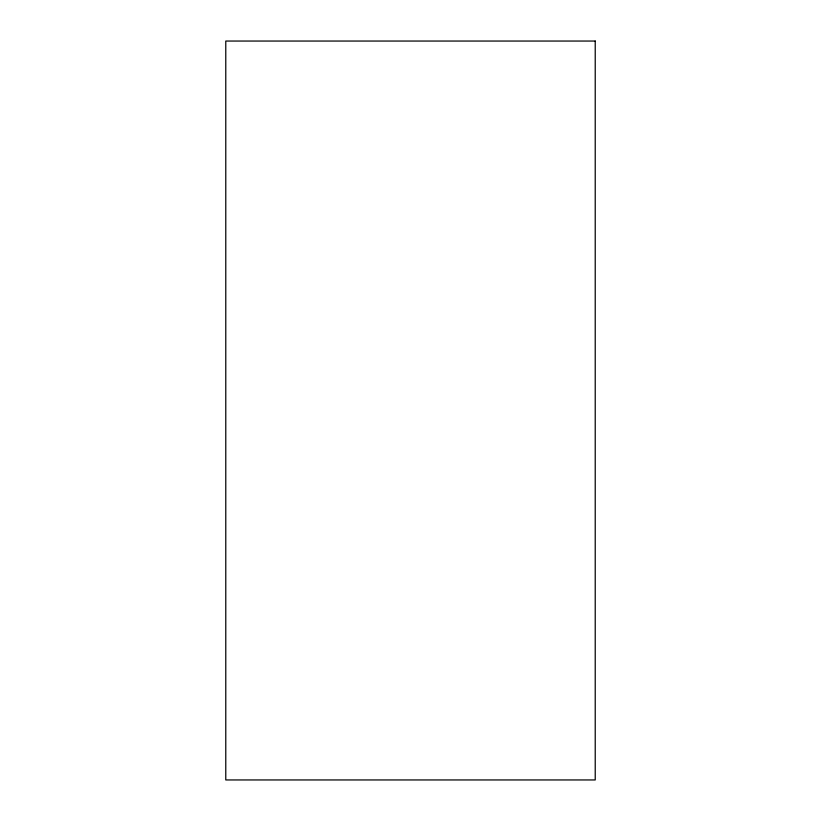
<?xml version="1.0" encoding="UTF-8"?>
<svg xmlns="http://www.w3.org/2000/svg" width="821" height="821" viewBox="0 0 821 821"><rect width="100%" height="100%" fill="white"/><g stroke="black" fill="none" stroke-linecap="round" stroke-linejoin="round"><path stroke-width="1.23" d="M595.225 41.05L225.775 41.05L225.775 779.95L595.225 779.95L595.225 41.05"/></g></svg>
